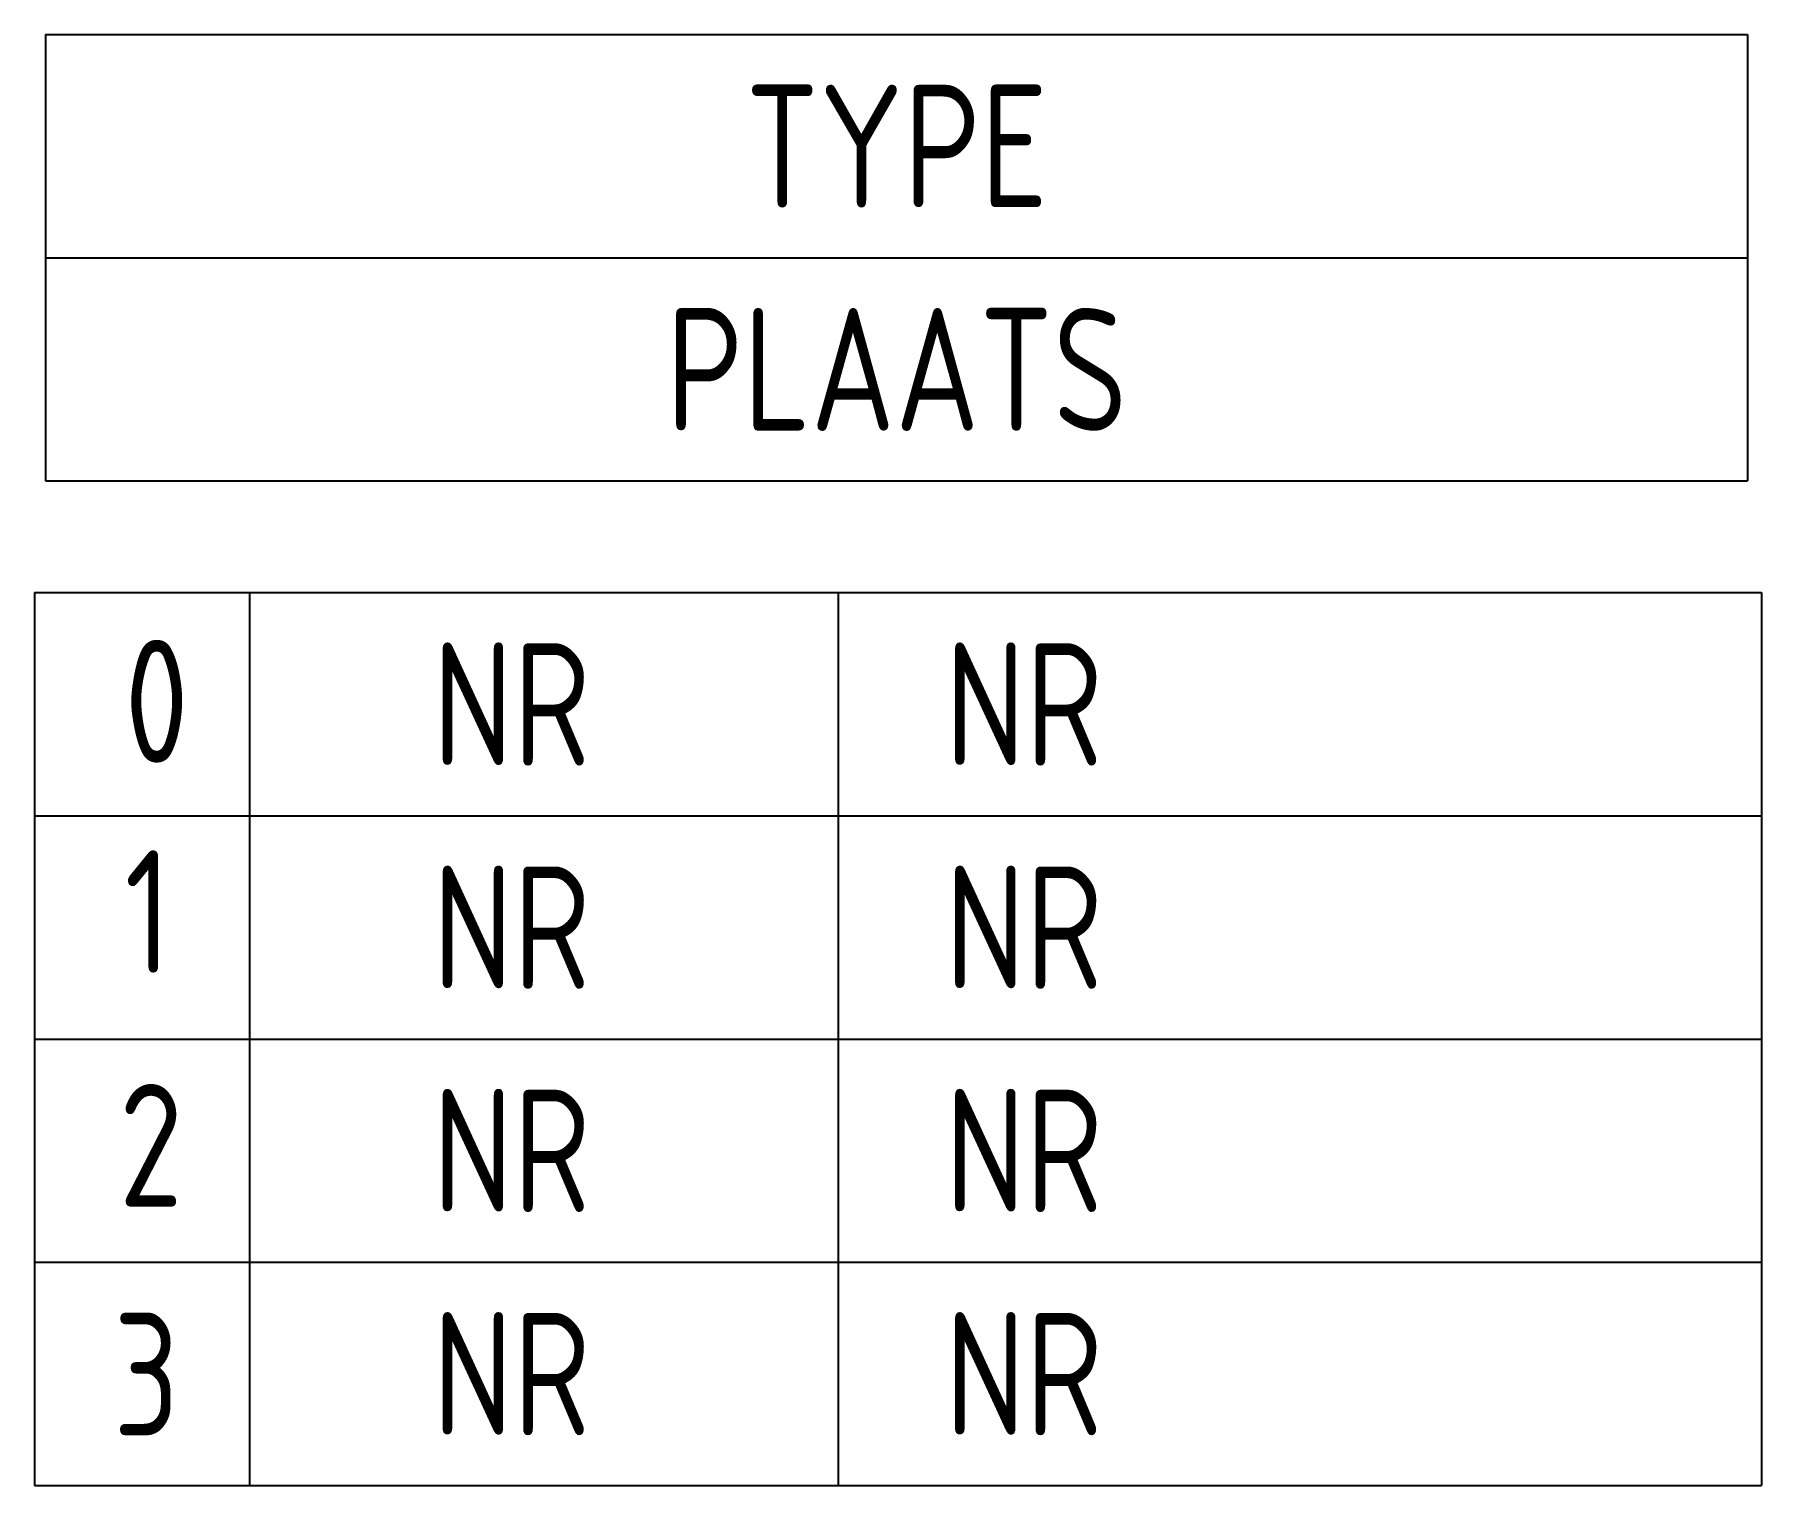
# Model space of a CAD drawing. Extents: x 315 to 351, y 96 to 219.
# Drawn here: x 317.3 to 348.25, y 95.95 to 121.95 of the extents above.
import ezdxf
from ezdxf.enums import TextEntityAlignment as Align

# ---------------------------------------------------------------- set-up
doc = ezdxf.new("R2010")
doc.units = 0
doc.header["$MEASUREMENT"] = 0
doc.layers.add('1', color=8, linetype='CONTINUOUS')
doc.layers.add('3', color=30, linetype='CONTINUOUS')
doc.styles.get("Standard").update_dxf_attribs({"font": 'isocp.shx'})

msp = doc.modelspace()

# ---------------------------------------------------------------- linework, layer by layer
at = {"layer": '1'}
for p, q in [((317.5, 117.951), (348, 117.951)), ((317.5, 117.951), (348, 117.951)), ((317.301, 111.951), (348.249, 111.951)), ((317.301, 111.951), (317.301, 95.951)), ((321.153, 111.951), (321.153, 95.951)), ((321.455, 111.951), (348.249, 111.951)), ((331.705, 111.951), (331.705, 95.951)), ((348.249, 111.951), (348.249, 95.951)), ((317.301, 107.951), (348.249, 107.951)), ((317.301, 103.951), (348.249, 103.951)), ((317.301, 99.951), (348.249, 99.951)), ((317.301, 95.951), (348.249, 95.951))]:
    msp.add_line(p, q, dxfattribs=at)
at = {"layer": '3'}
for p, q in [((317.5, 121.951), (348, 121.951)), ((317.5, 121.951), (317.5, 113.951)), ((348, 121.951), (348, 113.951)), ((317.5, 113.951), (348, 113.951))]:
    msp.add_line(p, q, dxfattribs=at)

# ---------------------------------------------------------------- texts
at = {"layer": '1', "width": 0.85}
for s, p in [('0', (318.915, 108.904)), ('1', (318.915, 105.133)), ('2', (318.813, 100.945)), ('3', (318.712, 96.842))]:
    msp.add_text(s, height=2.2, dxfattribs=at).set_placement(p)
for tag, p in [('TYPE', (332.75, 118.851)), ('PLAATS', (332.75, 114.851))]:
    msp.add_attdef(tag, text='', height=2.2, dxfattribs=at).set_placement(p, align=Align.CENTER)
for p in [(327.265, 108.851), (327.265, 104.851), (327.265, 100.851), (327.265, 96.851)]:
    msp.add_attdef('NR', text='', height=2.2, dxfattribs=at).set_placement(p, align=Align.RIGHT)
for p in [(333.616, 108.851), (333.616, 104.851), (333.616, 100.851), (333.616, 96.851)]:
    msp.add_attdef('NR', p, '', height=2.2, dxfattribs=at)

doc.saveas('drawing.dxf')
